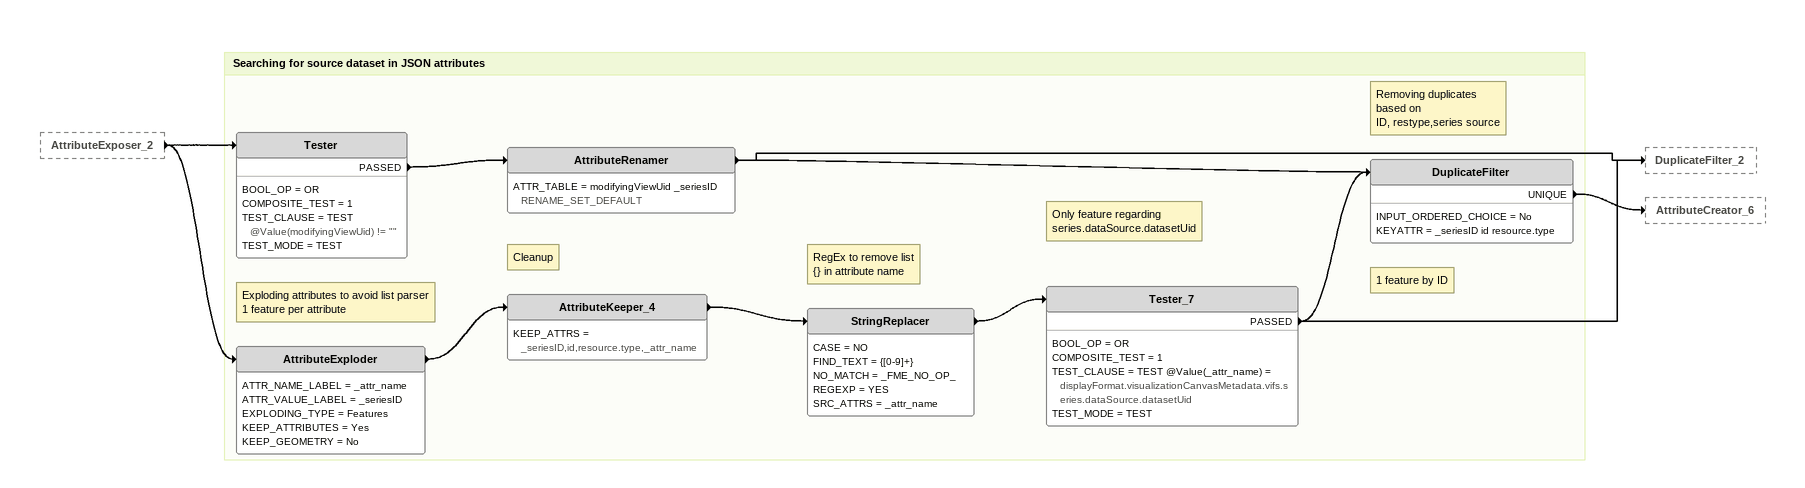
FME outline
AttributeExposer_2 [outside]
    -> Tester
    -> AttributeExploder

Bookmark: Searching for source dataset in JSON attributes
Tester
    BOOL_OP = OR
    COMPOSITE_TEST = 1
    TEST_CLAUSE = TEST @Value(modifyingViewUid) != ""
    TEST_MODE = TEST
    PASSED -> AttributeRenamer
AttributeRenamer
    ATTR_TABLE = modifyingViewUid _seriesID RENAME_SET_DEFAULT
    -> DuplicateFilter
    -> DuplicateFilter_2
Note: Exploding attributes to avoid list parser / 1 feature per attribute
AttributeExploder
    ATTR_NAME_LABEL = _attr_name
    ATTR_VALUE_LABEL = _seriesID
    EXPLODING_TYPE = Features
    KEEP_ATTRIBUTES = Yes
    KEEP_GEOMETRY = No
    -> AttributeKeeper_4
Note: Cleanup
AttributeKeeper_4
    KEEP_ATTRS = _seriesID,id,resource.type,_attr_name
    -> StringReplacer
Note: RegEx to remove list / {} in attribute name
StringReplacer
    CASE = NO
    FIND_TEXT = {[0-9]+}
    NO_MATCH = _FME_NO_OP_
    REGEXP = YES
    SRC_ATTRS = _attr_name
    -> Tester_7
Note: Only feature regarding / series.dataSource.datasetUid
Tester_7
    BOOL_OP = OR
    COMPOSITE_TEST = 1
    TEST_CLAUSE = TEST @Value(_attr_name) = displayFormat.visualizationCanvasMetadata.vifs.series.dataSource.datasetUid
    TEST_MODE = TEST
    PASSED -> DuplicateFilter_2
    PASSED -> DuplicateFilter
Note: Removing duplicates / based on / ID, restype,series source
Note: 1 feature by ID
DuplicateFilter
    INPUT_ORDERED_CHOICE = No
    KEYATTR = _seriesID id resource.type
    UNIQUE -> AttributeCreator_6
